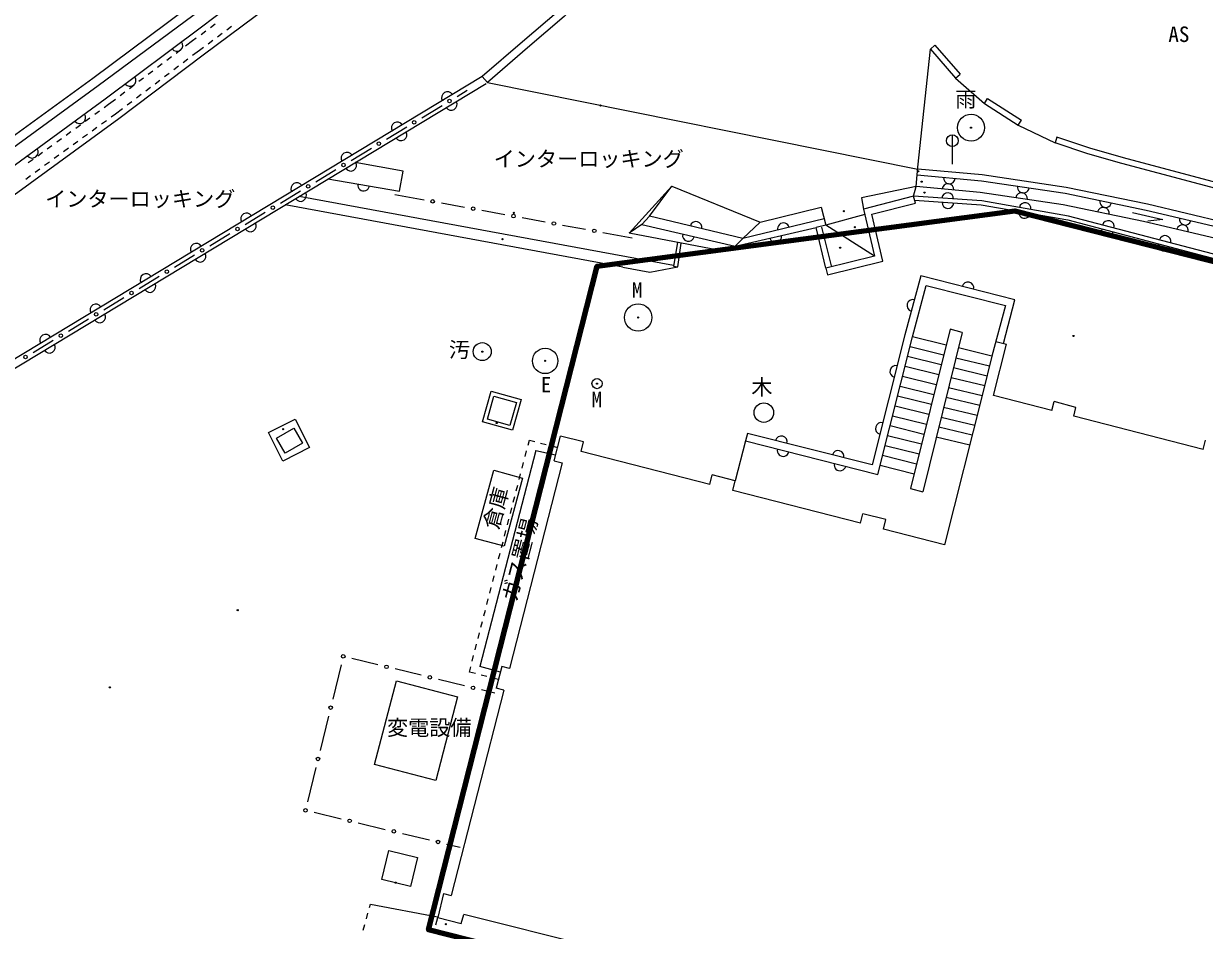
# Model space of a CAD drawing. Units: millimetres on the paper, with parts at other scales. Extents: x -4217 to 649, y -3995 to 278.
# Drawn here: x -327.4 to -226.8, y -764.2 to -686.9 of the extents above; entities that cross this region are included whole.
import ezdxf
from ezdxf.enums import TextEntityAlignment as Align

# ---------------------------------------------------------------- set-up
doc = ezdxf.new("R2010")
doc.units = ezdxf.units.MM
for name, color, linetype, lineweight in [('0-1_S-BGD', 134, 'Continuous', 18), ('0-9_標高点', 134, 'Continuous', 18), ('0-B_S-BGD', 134, 'Continuous', 18), ('0-F_S-BGD', 134, 'Continuous', 18), ('1-0_S-BGD', 134, 'Continuous', 18), ('1-1_S-BGD', 134, 'Continuous', 18)]:
    doc.layers.add(name, color=color, linetype=linetype, lineweight=lineweight)
doc.styles.add('ＭＳ ゴシック', font='')
doc.styles.get('ＭＳ ゴシック').set_extended_font_data('MS Gothic')

msp = doc.modelspace()

# ---------------------------------------------------------------- linework, layer by layer
at = {"layer": '0-1_S-BGD'}
for p, q in [((-250.124, -689.084), (-247.984, -691.544)), ((-249.746, -688.756), (-247.606, -691.216)), ((-247.984, -691.544), (-247.606, -691.216)), ((-287.884, -691.931), (-251.21, -699.297)), ((-245.524, -693.711), (-245.254, -693.29)), ((-245.254, -693.29), (-242.377, -695.137)), ((-242.647, -695.557), (-242.377, -695.137)), ((-242.647, -695.557), (-239.5, -697.071)), ((-274.074, -703.324), (-272.16, -700.761)), ((-276.344, -707.661), (-305.128, -702.352)), ((-272.018, -707.509), (-303.924, -701.625)), ((-274.727, -704.017), (-275.807, -704.754)), ((-266.127, -705.221), (-264.644, -703.824)), ((-259.047, -707.741), (-259.863, -704.272)), ((-266.771, -705.88), (-268.204, -706.214)), ((-259.047, -707.741), (-258.902, -708.323)), ((-247.42, -713.211), (-250.784, -726.791)), ((-249.002, -715.143), (-251.863, -714.434)), ((-248.793, -714.298), (-251.65, -713.591)), ((-244.756, -718.595), (-243.634, -714.214)), ((-244.553, -713.989), (-243.634, -714.214)), ((-249.211, -715.987), (-252.076, -715.277)), ((-247.956, -715.374), (-245.088, -716.064)), ((-244.88, -715.224), (-247.748, -714.532)), ((-249.421, -716.831), (-252.29, -716.121)), ((-248.165, -716.216), (-245.296, -716.904)), ((-249.63, -717.676), (-252.503, -716.964)), ((-248.373, -717.058), (-245.504, -717.744)), ((-288.298, -720.832), (-287.564, -718.22)), ((-287.564, -718.22), (-284.998, -718.941)), ((-249.839, -718.52), (-252.716, -717.807)), ((-248.582, -717.9), (-245.712, -718.584)), ((-284.998, -718.941), (-285.731, -721.553)), ((-250.048, -719.364), (-252.929, -718.651)), ((-248.79, -718.742), (-245.924, -719.423)), ((-239.789, -719.868), (-244.756, -718.595)), ((-239.789, -719.868), (-239.594, -719.107)), ((-237.724, -719.604), (-239.594, -719.107)), ((-250.466, -721.053), (-253.355, -720.337)), ((-250.257, -720.209), (-253.142, -719.494)), ((-249.207, -720.425), (-246.347, -721.101)), ((-248.999, -719.584), (-246.135, -720.262)), ((-237.914, -720.348), (-237.724, -719.604)), ((-226.88, -723.176), (-237.914, -720.348)), ((-285.731, -721.553), (-288.298, -720.832)), ((-250.675, -721.897), (-253.568, -721.181)), ((-249.416, -721.267), (-246.558, -721.94)), ((-282.198, -724.15), (-281.656, -722.04)), ((-250.884, -722.742), (-253.781, -722.024)), ((-249.624, -722.109), (-246.769, -722.779)), ((-226.88, -723.176), (-226.68, -722.397)), ((-283.764, -723.271), (-288.531, -741.686)), ((-283.764, -723.271), (-282.068, -723.644)), ((-268.935, -726.166), (-279.892, -723.354)), ((-251.093, -723.586), (-253.994, -722.867)), ((-281.51, -724.327), (-286.007, -741.843)), ((-282.198, -724.15), (-281.51, -724.327)), ((-251.303, -724.43), (-254.207, -723.711)), ((-268.935, -726.166), (-268.727, -725.359)), ((-251.512, -725.275), (-254.42, -724.554)), ((-256.092, -729.463), (-266.963, -726.673)), ((-251.82, -726.521), (-250.784, -726.791)), ((-256.092, -729.463), (-255.885, -728.656)), ((-286.769, -742.142), (-288.531, -741.686)), ((-286.65, -741.677), (-287.124, -743.524)), ((-286.007, -741.843), (-286.65, -741.677)), ((-286.479, -743.69), (-287.124, -743.524)), ((-286.479, -743.69), (-290.98, -761.172)), ((-294.431, -760.408), (-296.884, -759.817)), ((-291.637, -761.017), (-292.12, -763.067)), ((-291.637, -761.017), (-290.98, -761.172)), ((-297.85, -761.911), (-292.137, -762.997)), ((-279, -765.531), (-289.9, -762.787))]:
    msp.add_line(p, q, dxfattribs=at)
for points in [[(-311.82, -671.707), (-305.32, -680.347), (-312.98, -686.234), (-321.047, -692.221), (-337.617, -704.267), (-354.527, -716.284), (-372.604, -728.341), (-381.78, -734.367)], [(-312.46, -672.188), (-306.436, -680.196), (-313.462, -685.596), (-321.521, -691.576), (-338.084, -703.618), (-354.981, -715.625), (-373.045, -727.674), (-382.219, -733.699)], [(-305.457, -684.641), (-312.104, -689.587), (-319.28, -695.017), (-335.807, -707.024), (-353.027, -719.131), (-370.77, -731.207), (-380.081, -737.372)], [(-280.702, -684.723), (-281.799, -685.82), (-284.895, -688.455), (-288.321, -691.427), (-287.884, -691.931)], [(-280.23, -685.194), (-281.347, -686.311), (-284.46, -688.961), (-287.884, -691.931)], [(-251.347, -700.791), (-251.256, -699.795), (-251.195, -699.131), (-250.124, -689.084), (-249.746, -688.756)], [(-247.984, -691.544), (-245.524, -693.711), (-242.647, -695.557)], [(-31.95, -749.903), (-52.533, -744.636), (-120.31, -727.326), (-173.42, -713.796), (-223.988, -700.93), (-233.68, -698.356), (-236.552, -697.52), (-239.343, -696.596), (-239.5, -697.071)], [(-32.074, -750.387), (-52.657, -745.121), (-120.434, -727.811), (-173.544, -714.281), (-224.114, -701.414), (-233.814, -698.837), (-236.7, -697.997), (-239.5, -697.071)], [(-174.272, -716.493), (-224.977, -703.87), (-231.633, -702.299), (-238.554, -700.873), (-245.721, -699.801), (-251.21, -699.297)], [(-268.204, -706.214), (-275.807, -704.754), (-272.16, -700.761), (-264.644, -703.824), (-259.434, -702.544), (-259.04, -704.081), (-259.863, -704.272)], [(-251.409, -702.202), (-251.557, -701.621), (-251.347, -700.791), (-255.99, -701.754), (-255.824, -702.707)], [(-232.904, -703.003), (-230.322, -703.607), (-231.604, -703.728)], [(-276.344, -707.661), (-274.034, -708.081), (-271.667, -707.641), (-271.382, -705.604)], [(-271.678, -705.547), (-272.027, -707.561), (-271.667, -707.641)], [(-254.612, -725.315), (-251.65, -713.591), (-250.477, -709.214), (-243.737, -710.914), (-244.88, -715.224), (-245.657, -718.364)], [(-247.42, -713.211), (-248.457, -712.941), (-251.82, -726.521)], [(-245.657, -718.364), (-248.918, -731.305), (-254.121, -729.969)], [(-279.892, -723.354), (-279.685, -722.546), (-281.656, -722.04)], [(-265.73, -721.811), (-265.894, -722.457), (-266.755, -725.865)], [(-266.963, -726.673), (-266.755, -725.865), (-268.727, -725.359)], [(-254.121, -729.969), (-253.913, -729.162), (-255.885, -728.656)], [(-296.884, -759.817), (-296.287, -757.341), (-293.834, -757.932), (-294.431, -760.408)], [(-292.12, -763.067), (-290.107, -763.574), (-289.9, -762.787)]]:
    msp.add_lwpolyline(points, dxfattribs=at)
at = {"layer": '0-1_S-BGD', "color": 171, "lineweight": 100}
msp.add_lwpolyline([(-217.833, -793.512), (-215.37, -783.82), (-292.905, -764.114), (-278.536, -707.578), (-242.945, -702.867), (-53.954, -750.901), (-74.071, -830.051)], close=True, dxfattribs=at)
at = {"layer": '0-1_S-BGD'}
for points in [[(-287.334, -718.631), (-285.409, -719.171), (-285.962, -721.141), (-287.887, -720.601)], [(-306.54, -721.734), (-304.257, -720.591), (-303.036, -723.03), (-305.319, -724.173)], [(-305.867, -722.221), (-304.387, -721.361), (-303.64, -722.646), (-305.12, -723.506)], [(-288.917, -730.757), (-287.344, -724.951), (-284.888, -725.616), (-286.461, -731.423)], [(-292.277, -751.394), (-297.49, -750.034), (-295.631, -742.907), (-290.418, -744.267)]]:
    msp.add_lwpolyline(points, close=True, dxfattribs=at)
for centre, radius in [((-246.664, -695.777), 1.15), ((-275.03, -711.941), 1.167), ((-288.32, -714.851), 0.767), ((-282.957, -715.641), 1.083), ((-278.54, -717.574), 0.433), ((-264.324, -720.043), 0.833)]:
    msp.add_circle(centre, radius, dxfattribs=at)
at = {"layer": '0-9_標高点'}
for centre, radius in [((-278.25, -693.884), 0.05), ((-278.25, -693.884), 0.0333), ((-246.664, -695.777), 0.05), ((-246.664, -695.777), 0.0333), ((-251.17, -699.491), 0.05), ((-251.17, -699.491), 0.0333), ((-250.88, -700.374), 0.05), ((-250.88, -700.374), 0.0333), ((-250.634, -701.304), 0.05), ((-250.634, -701.304), 0.0333), ((-285.624, -703.031), 0.05), ((-285.624, -703.031), 0.0333), ((-257.5, -702.881), 0.05), ((-257.5, -702.881), 0.0333), ((-256.57, -704.247), 0.05), ((-256.57, -704.247), 0.0333), ((-286.594, -705.271), 0.05), ((-286.594, -705.271), 0.0333), ((-257.817, -705.997), 0.05), ((-257.817, -705.997), 0.0333), ((-275.03, -711.941), 0.05), ((-275.03, -711.941), 0.0333), ((-237.934, -713.517), 0.05), ((-237.934, -713.517), 0.0333), ((-288.32, -714.851), 0.05), ((-288.32, -714.851), 0.0333), ((-282.957, -715.641), 0.05), ((-282.957, -715.641), 0.0333), ((-278.54, -717.574), 0.05), ((-278.54, -717.574), 0.0333), ((-305.28, -721.457), 0.05), ((-305.28, -721.457), 0.0333), ((-287.097, -720.937), 0.05), ((-287.097, -720.937), 0.0333), ((-309.16, -736.874), 0.05), ((-309.16, -736.874), 0.0333), ((-320.064, -743.451), 0.05), ((-320.064, -743.451), 0.0333), ((-295.7, -760.084), 0.05), ((-295.7, -760.084), 0.0333), ((-291.42, -763.627), 0.05), ((-291.42, -763.627), 0.0333)]:
    msp.add_circle(centre, radius, dxfattribs=at)
at = {"layer": '0-B_S-BGD'}
msp.add_line((-248.26, -696.381), (-248.26, -698.881), dxfattribs=at)
msp.add_circle((-248.26, -696.881), 0.5, dxfattribs=at)
at = {"layer": '0-F_S-BGD'}
for p, q in [((-255.717, -703.171), (-259.04, -704.081)), ((-266.771, -705.88), (-259.863, -704.272)), ((-254.9, -706.707), (-259.04, -704.081)), ((-265.894, -722.457), (-254.612, -725.315)), ((-255.095, -724.505), (-265.73, -721.811))]:
    msp.add_line(p, q, dxfattribs=at)
for points in [[(-381.78, -734.367), (-381.04, -735.481), (-372.284, -729.821), (-353.63, -717.231), (-336.93, -705.351), (-320.444, -693.327), (-312.237, -687.191), (-304.89, -681.594)], [(-288.321, -691.427), (-375.584, -744.104), (-418.45, -762.017), (-441.73, -774.851)], [(-441.408, -775.435), (-418.16, -762.619), (-375.281, -744.7), (-287.976, -691.998)], [(-301.469, -700.143), (-295.387, -701.194), (-295.07, -699.481), (-299.157, -698.748)], [(-251.256, -699.795), (-245.781, -700.298), (-238.642, -701.366), (-231.741, -702.788), (-225.095, -704.356), (-174.392, -716.978), (-120.809, -730.679), (-119.516, -731.01)], [(-33.064, -754.111), (-53.67, -748.894), (-121.057, -731.647), (-174.637, -717.947), (-225.33, -705.327), (-231.957, -703.764), (-238.817, -702.351), (-245.9, -701.291), (-251.347, -700.791)], [(-251.557, -701.621), (-255.824, -702.707), (-254.9, -706.707), (-259.047, -707.741)], [(-258.902, -708.323), (-254.183, -707.147), (-255.107, -703.144), (-251.409, -702.202)], [(-60.9, -748.954), (-95.72, -739.711), (-127.83, -731.831), (-133.584, -730.467), (-186.2, -716.864), (-226.747, -706.357), (-238.357, -703.301), (-245.75, -702.014), (-251.557, -701.621)], [(-251.47, -701.961), (-245.79, -702.346), (-238.428, -703.627), (-226.831, -706.68), (-186.284, -717.187), (-133.664, -730.791), (-127.908, -732.155), (-95.803, -740.034), (-60.986, -749.276)], [(-266.127, -705.221), (-274.074, -703.324), (-274.727, -704.017), (-266.771, -705.88)], [(-259.184, -703.551), (-266.127, -705.221), (-266.771, -705.88)], [(-243.905, -714.148), (-242.92, -710.433), (-250.951, -708.407), (-252.296, -713.423), (-255.095, -724.505)]]:
    msp.add_lwpolyline(points, dxfattribs=at)
for centre, start, end in [((-314.338, -688.762), 216.78789, 36.78789), ((-318.342, -691.756), 216.78789, 36.78789), ((-291.287, -693.218), 31.11753, 211.11753), ((-290.963, -693.801), 211.11753, 31.11753), ((-322.627, -694.92), 216.10238, 36.10238), ((-295.567, -695.802), 31.11753, 211.11753), ((-295.244, -696.385), 211.11753, 31.11753), ((-326.667, -697.866), 216.10238, 36.10238), ((-299.848, -698.386), 31.11753, 211.11753), ((-299.525, -698.969), 211.11753, 31.11753), ((-248.518, -700.046), 174.75499, 354.75499), ((-304.129, -700.97), 31.11753, 211.11753), ((-303.805, -701.553), 211.11753, 31.11753), ((-298.428, -700.669), 170.19465, 350.19465), ((-248.654, -701.817), 356.1248, 176.1248), ((-248.624, -701.041), 354.75499, 174.75499), ((-242.359, -701.821), 351.48901, 171.48901), ((-242.211, -700.832), 171.48901, 351.48901), ((-248.63, -702.153), 176.1248, 356.1248), ((-242.054, -702.657), 350.12765, 170.12765), ((-235.192, -702.077), 168.35851, 348.35851), ((-308.409, -703.554), 31.11753, 211.11753), ((-242.109, -702.986), 170.12765, 350.12765), ((-235.387, -703.057), 348.35851, 168.35851), ((-308.086, -704.137), 211.11753, 31.11753), ((-270.1, -704.272), 346.5761, 166.5761), ((-262.655, -704.386), 13.52382, 193.52382), ((-234.97, -704.193), 345.24996, 165.24996), ((-228.644, -704.546), 346.72575, 166.72575), ((-228.418, -703.572), 166.72575, 346.72575), ((-270.749, -704.949), 166.82162, 346.82162), ((-263.317, -705.076), 193.10569, 13.10569), ((-235.047, -704.517), 165.24996, 345.24996), ((-230.134, -705.466), 345.24996, 165.24996), ((-312.69, -706.138), 31.11753, 211.11753), ((-230.212, -705.79), 165.24996, 345.24996), ((-312.366, -706.721), 211.11753, 31.11753), ((-316.97, -708.722), 31.11753, 211.11753), ((-316.647, -709.305), 211.11753, 31.11753), ((-246.935, -709.42), 345.84381, 165.84381), ((-251.623, -710.915), 74.99256, 254.99256), ((-321.251, -711.306), 31.11753, 211.11753), ((-320.927, -711.889), 211.11753, 31.11753), ((-325.531, -713.89), 31.11753, 211.11753), ((-325.208, -714.473), 211.11753, 31.11753), ((-253.083, -716.54), 75.82038, 255.82038), ((-254.308, -721.388), 75.82038, 255.82038), ((-262.836, -722.544), 345.78735, 165.78735), ((-262.677, -723.272), 165.78735, 345.78735), ((-257.989, -723.772), 345.78735, 165.78735), ((-257.83, -724.5), 165.78735, 345.78735)]:
    msp.add_arc(centre, 0.5, start, end, dxfattribs=at)
at = {"layer": '1-0_S-BGD'}
for p, q in [((-290.466, -693.112), (-289.602, -692.59)), ((-293.478, -694.93), (-291.75, -693.887)), ((-296.489, -696.748), (-294.762, -695.705)), ((-299.501, -698.566), (-297.773, -697.523)), ((-302.512, -700.384), (-300.785, -699.341)), ((-305.524, -702.202), (-303.797, -701.159)), ((-295.772, -701.466), (-293.282, -701.919)), ((-291.807, -702.187), (-289.839, -702.545)), ((-308.536, -704.019), (-306.808, -702.977)), ((-288.363, -702.813), (-286.395, -703.171)), ((-284.919, -703.439), (-282.952, -703.797)), ((-281.476, -704.065), (-279.508, -704.423)), ((-259.404, -704.251), (-258.577, -707.537)), ((-311.547, -705.837), (-309.82, -704.795)), ((-278.032, -704.692), (-275.542, -705.144)), ((-314.559, -707.655), (-312.831, -706.613)), ((-317.57, -709.473), (-315.843, -708.431)), ((-320.582, -711.291), (-318.854, -710.249)), ((-323.593, -713.109), (-321.866, -712.067)), ((-326.605, -714.927), (-324.878, -713.884)), ((-300.346, -741.536), (-301.061, -744.45)), ((-297.208, -741.525), (-299.438, -740.984)), ((-293.521, -742.419), (-295.751, -741.878)), ((-289.833, -743.314), (-292.063, -742.773)), ((-287.26, -743.937), (-288.375, -743.667)), ((-301.419, -745.907), (-302.135, -748.821)), ((-302.493, -750.278), (-303.208, -753.192)), ((-302.658, -754.095), (-300.353, -754.646)), ((-298.894, -754.995), (-296.589, -755.546)), ((-295.13, -755.895), (-292.825, -756.446)), ((-291.366, -756.795), (-290.214, -757.071))]:
    msp.add_line(p, q, dxfattribs=at)
for centre in [(-291.108, -693.499), (-294.12, -695.317), (-297.131, -697.135), (-300.143, -698.953), (-303.154, -700.771), (-292.544, -702.053), (-306.166, -702.589), (-289.101, -702.679), (-285.657, -703.305), (-309.178, -704.407), (-282.214, -703.931), (-278.77, -704.557), (-312.189, -706.225), (-315.201, -708.043), (-318.212, -709.861), (-321.224, -711.679), (-324.236, -713.497), (-327.247, -715.315), (-300.167, -740.807), (-296.479, -741.702), (-292.792, -742.596), (-289.104, -743.49), (-301.24, -745.179), (-302.314, -749.55), (-303.387, -753.921), (-299.623, -754.821), (-295.859, -755.721), (-292.096, -756.621)]:
    msp.add_circle(centre, 0.15, dxfattribs=at)
at = {"layer": '1-1_S-BGD'}
for p, q in [((-311.082, -686.957), (-311.483, -687.256)), ((-309.681, -687.161), (-310.082, -687.46)), ((-311.884, -687.554), (-312.285, -687.853)), ((-310.484, -687.758), (-310.885, -688.057)), ((-313.997, -689.139), (-314.396, -689.441)), ((-311.286, -688.355), (-311.687, -688.654)), ((-314.795, -689.742), (-315.193, -690.044)), ((-313.399, -689.941), (-313.798, -690.242)), ((-316.39, -690.949), (-316.788, -691.251)), ((-315.592, -690.346), (-315.991, -690.648)), ((-314.994, -691.147), (-315.393, -691.449)), ((-314.197, -690.544), (-314.595, -690.846)), ((-317.984, -692.156), (-318.383, -692.458)), ((-317.187, -691.553), (-317.586, -691.854)), ((-315.792, -691.751), (-316.19, -692.053)), ((-318.782, -692.759), (-319.181, -693.061)), ((-317.387, -692.958), (-317.785, -693.259)), ((-316.589, -692.354), (-316.988, -692.656)), ((-318.184, -693.561), (-318.583, -693.863)), ((-321.752, -694.959), (-322.156, -695.253)), ((-320.943, -694.371), (-321.347, -694.665)), ((-320.354, -695.18), (-320.759, -695.474)), ((-323.37, -696.135), (-323.775, -696.428)), ((-322.561, -695.547), (-322.966, -695.841)), ((-321.163, -695.768), (-321.568, -696.061)), ((-324.988, -697.31), (-325.393, -697.604)), ((-324.179, -696.722), (-324.584, -697.016)), ((-322.781, -696.943), (-323.186, -697.237)), ((-321.972, -696.355), (-322.377, -696.649)), ((-325.797, -697.898), (-326.202, -698.192)), ((-324.4, -698.119), (-324.804, -698.412)), ((-323.591, -697.531), (-323.995, -697.825)), ((-326.606, -698.486), (-327.011, -698.78)), ((-326.018, -699.294), (-326.422, -699.588)), ((-325.209, -698.706), (-325.613, -699)), ((-326.827, -699.882), (-327.231, -700.176)), ((-284.671, -723.797), (-284.546, -723.313)), ((-283.349, -722.639), (-282.864, -722.764)), ((-282.38, -722.889), (-281.906, -723.012)), ((-284.922, -724.765), (-284.796, -724.281)), ((-285.172, -725.733), (-285.047, -725.249)), ((-285.423, -726.701), (-285.297, -726.217)), ((-285.673, -727.669), (-285.548, -727.185)), ((-285.924, -728.637), (-285.799, -728.153)), ((-286.175, -729.605), (-286.049, -729.121)), ((-286.425, -730.573), (-286.3, -730.089)), ((-286.676, -731.541), (-286.55, -731.057)), ((-286.926, -732.509), (-286.801, -732.025)), ((-287.177, -733.478), (-287.052, -732.994)), ((-287.428, -734.446), (-287.302, -733.962)), ((-287.678, -735.414), (-287.553, -734.93)), ((-287.929, -736.382), (-287.803, -735.898)), ((-288.179, -737.35), (-288.054, -736.866)), ((-288.43, -738.318), (-288.305, -737.834)), ((-288.681, -739.286), (-288.555, -738.802)), ((-288.931, -740.254), (-288.806, -739.77)), ((-289.182, -741.222), (-289.056, -740.738)), ((-289.42, -742.144), (-289.307, -741.706)), ((-288.904, -742.278), (-289.42, -742.144)), ((-287.936, -742.528), (-288.42, -742.403)), ((-286.935, -742.788), (-287.452, -742.654)), ((-298.197, -763.175), (-298.065, -762.692)), ((-297.933, -762.21), (-297.85, -761.911)), ((-298.462, -764.139), (-298.33, -763.657)), ((-292.274, -763.678), (-292.12, -763.067))]:
    msp.add_line(p, q, dxfattribs=at)
for points in [[(-312.687, -688.151), (-313.004, -688.388), (-313.598, -688.837)], [(-312.088, -688.952), (-312.404, -689.188), (-313, -689.639)], [(-319.579, -693.363), (-320.174, -693.812), (-320.538, -694.077)], [(-318.981, -694.164), (-319.578, -694.616), (-319.95, -694.886)], [(-284.42, -722.829), (-284.307, -722.391), (-283.833, -722.514)]]:
    msp.add_lwpolyline(points, dxfattribs=at)

# ---------------------------------------------------------------- texts
at = {"layer": '0-1_S-BGD', "style": 'ＭＳ ゴシック'}
for s, p in [('AS', (-229.851, -688.872)), ('雨', (-248.016, -694.409)), ('インターロッキング', (-287.348, -699.485)), ('インターロッキング', (-325.57, -702.895)), ('M', (-275.568, -710.658)), ('汚', (-291.164, -715.742)), ('E', (-283.335, -718.722)), ('木', (-265.385, -718.932)), ('M', (-279.013, -719.979)), ('変電設備', (-296.438, -747.934))]:
    msp.add_text(s, height=1.32, dxfattribs=at).set_placement(p, align=Align.BOTTOM_LEFT)
for s, rotation, p in [('倉庫', 74.84, (-286.591, -730.187)), ('ガス置場', 75.487, (-285.022, -736.324))]:
    msp.add_text(s, height=1.32, rotation=rotation, dxfattribs=at).set_placement(p, align=Align.BOTTOM_LEFT)

doc.saveas('drawing.dxf')
